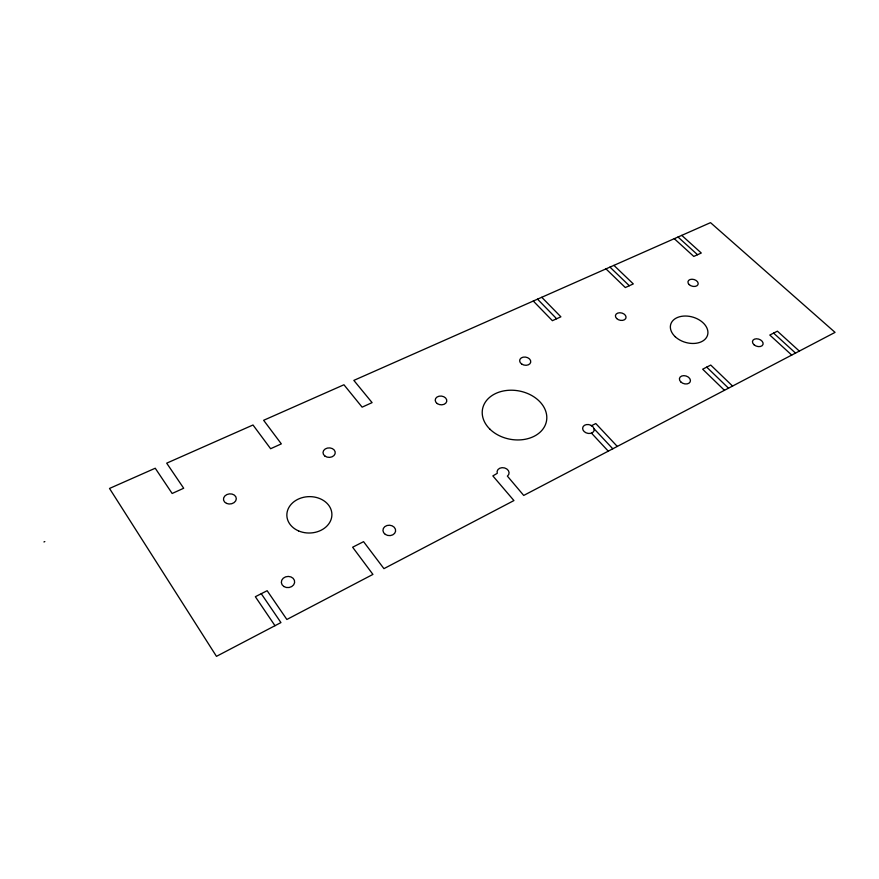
<?xml version="1.0" encoding="UTF-8"?>
<svg xmlns="http://www.w3.org/2000/svg" width="879" height="879" viewBox="0 0 879 879"><rect width="100%" height="100%" fill="white"/><g stroke="black" fill="none" stroke-linecap="round" stroke-linejoin="round"><path stroke-width="1.32" d="M591.314 425.821L595.797 423.546L617.289 446.433M43.95 541.958L44.818 541.563M681.752 235.374L701.288 253.02L693.784 256.426L674.27 238.681M678.017 237.022L697.541 254.723M799.33 351.095L777.399 331.174L769.806 335.042L791.715 355.072M773.608 333.108L795.528 353.083M613.938 265.37L633.298 283.917L625.321 287.543L605.983 268.886M609.971 267.117L629.32 285.73M732.559 386.057L710.748 365.071L702.662 369.191L724.45 390.309M706.716 367.125L728.515 388.177M541.761 297.289L560.89 316.825L552.386 320.692L533.289 301.036M537.53 299.157L556.638 318.758M594.006 428.71L612.784 448.784M591.435 433.083L608.268 451.158M261.261 593.699L280.939 622.585L216.465 656.349L109.512 488.449L155.242 468.232L172.152 493.482L183.689 488.241L166.691 463.167L252.998 424.996L270.622 448.729L281.324 443.873L263.634 420.294L343.942 384.771L362.126 407.153L372.092 402.626L353.841 380.398L710.518 222.651L835.05 332.383L523.719 495.437L507.381 476.11A6.054 4.747 10.7 0 0 504.568 467.936A6.054 4.747 10.7 0 0 497.272 473.32L492.855 475.902L513.929 500.569L383.936 568.647L363.565 541.662L352.633 547.221L372.927 574.405L286.862 619.475L267.15 590.71L255.349 596.709L274.984 625.705M591.754 432.984L590.413 433.391A5.856 4.395 14.4 0 1 582.634 428.205A5.856 4.395 14.4 0 1 590.809 425.205L593.105 426.919L594.149 429.183A5.856 4.395 14.4 0 1 591.754 432.984M675.204 336.701A19.195 13.163 16.2 0 0 707.024 336.525A19.195 13.163 16.2 0 0 685.18 316.022A19.195 13.163 16.2 0 0 675.204 336.701M298.519 530.883A22.535 18.195 -1.7 0 0 331.899 514.215A22.535 18.195 -1.7 0 0 297.706 499.382A22.535 18.195 -1.7 0 0 298.519 530.883M489.779 429.04A32.534 24.557 10.6 0 0 544.87 425.919A32.534 24.557 10.6 0 0 508.875 390.276A32.534 24.557 10.6 0 0 489.779 429.04M689.235 284.653A5.252 3.483 15.5 0 0 697.948 284.697A5.252 3.483 15.5 0 0 692.004 279.225A5.252 3.483 15.5 0 0 689.235 284.653M616.64 318.517A5.395 3.736 13.6 0 0 625.727 318.528A5.395 3.736 13.6 0 0 619.838 312.748A5.395 3.736 13.6 0 0 616.64 318.517M521.774 364.104A5.604 4.076 10.5 0 0 530.707 362.214A5.604 4.076 10.5 0 0 523.126 357.171A5.604 4.076 10.5 0 0 521.774 364.104M437.248 403.582A5.812 4.373 6.8 0 0 446.708 401.527A5.812 4.373 6.8 0 0 439.071 396.198A5.812 4.373 6.8 0 0 437.248 403.582M324.9 456.058A6.12 4.758 0.5 0 0 335.075 453.784A6.12 4.758 0.5 0 0 327.417 448.059A6.12 4.758 0.5 0 0 324.9 456.058M226.529 503.403A6.439 5.076 -6 0 0 236.308 498.811A6.439 5.076 -6 0 0 226.826 494.58A6.439 5.076 -6 0 0 226.529 503.403M754.072 344.799A5.494 3.714 18.6 0 0 762.972 344.546A5.494 3.714 18.6 0 0 756.347 338.778A5.494 3.714 18.6 0 0 754.072 344.799M680.807 381.947A5.648 3.999 17.2 0 0 690.169 381.882A5.648 3.999 17.2 0 0 683.818 375.652A5.648 3.999 17.2 0 0 680.807 381.947M385.31 534.399A6.351 5.208 3.6 0 0 395.561 531.356A6.351 5.208 3.6 0 0 387.002 525.51A6.351 5.208 3.6 0 0 385.31 534.399M283.851 586.513A6.68 5.593 -5 0 0 294.597 582.656A6.68 5.593 -5 0 0 285.543 576.877A6.68 5.593 -5 0 0 283.851 586.513"/></g></svg>
